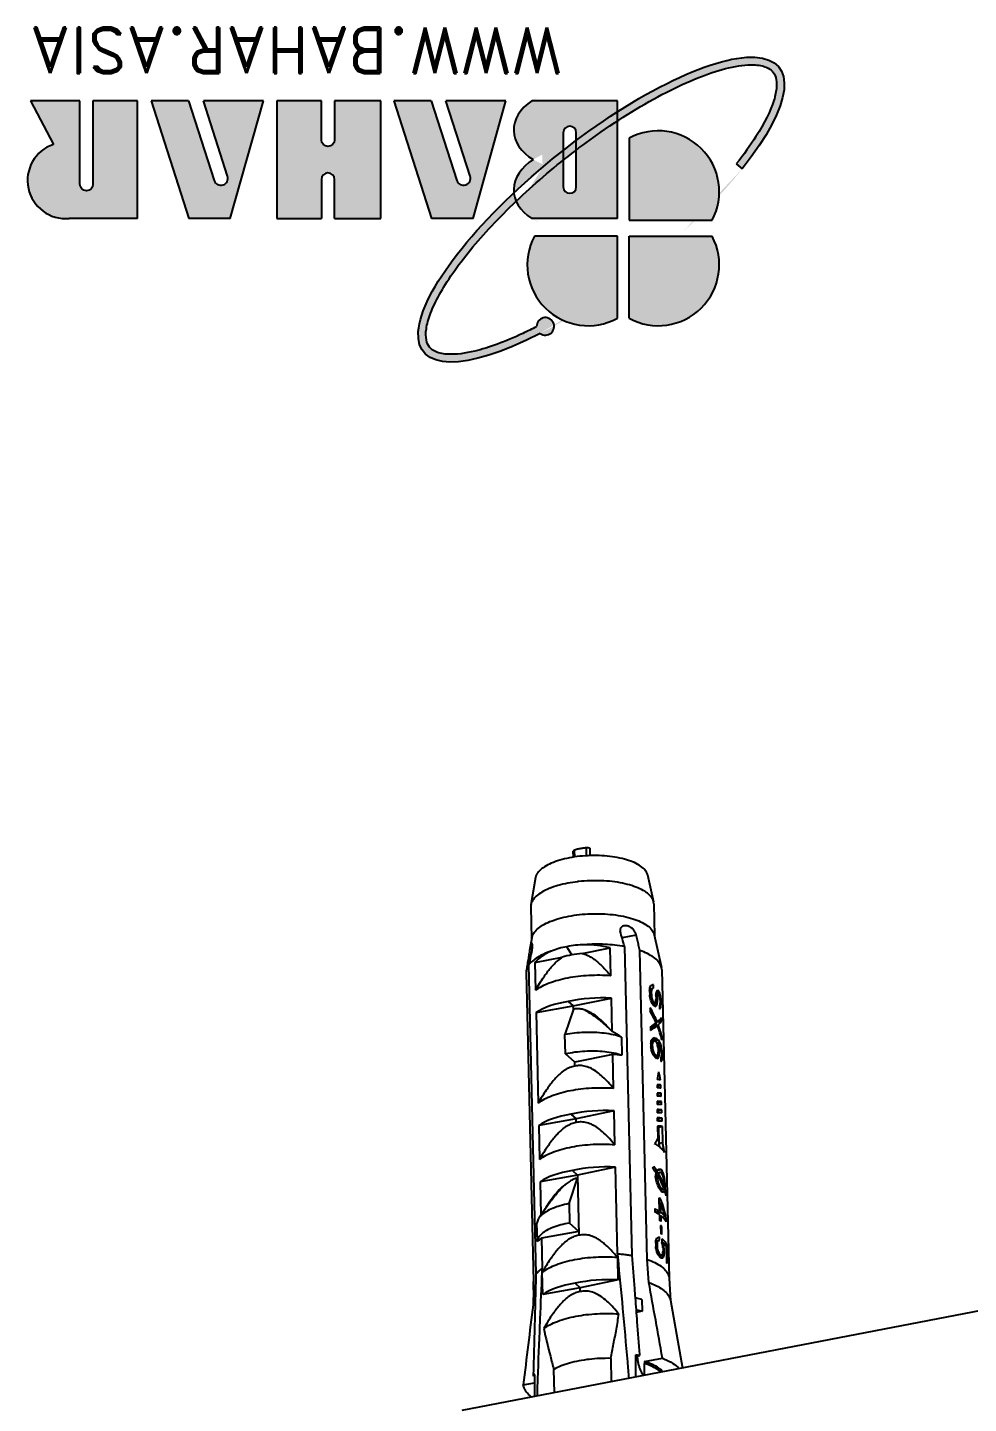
# Model space of a CAD drawing. Header units: millimetres. Extents: x 306 to 1885, y 393 to 1000.
# Drawn here: x 652.4 to 692.3, y 696.9 to 755.3 of the extents above; entities that cross this region are included whole.
import ezdxf
from ezdxf.enums import TextEntityAlignment as Align

# ---------------------------------------------------------------- set-up
doc = ezdxf.new("R2010")
doc.units = ezdxf.units.MM
doc.layers.add('from', color=7, linetype='Continuous')
doc.styles.add('BAHAR', font='romand.shx', dxfattribs={"width": 1.2, "bigfont": 'whgdtxt.shx'})

# ---------------------------------------------------------------- blocks, each defined once
blk = doc.blocks.new('*u3')
at = {"color": 7}
for p, q in [((4.729, -44.498), (54.282, -34.95)), ((50.84, -36.592), (50.842, -35.613)), ((47.25, -37.415), (47.224, -36.31)), ((49.909, -35.792), (49.935, -36.897)), ((51.376, -36.164), (50.84, -36.267)), ((44.428, -40.155), (43.862, -36.957)), ((45.649, -36.622), (45.662, -37.173)), ((45.729, -36.598), (45.73, -36.653)), ((46.07, -36.532), (46.068, -37.58)), ((50.892, -36.582), (50.839, -36.592)), ((50.839, -36.66), (50.84, -36.592)), ((50.89, -36.629), (50.889, -36.662)), ((45.653, -37.267), (44.813, -37.428)), ((45.653, -37.267), (45.662, -37.173)), ((46.005, -37.524), (45.89, -37.546)), ((46.005, -37.524), (46.068, -37.58)), ((50.098, -37.515), (50.1, -37.52)), ((45.773, -39.638), (46.047, -39.586)), ((44.496, -41.198), (44.423, -40.127)), ((45.786, -40.189), (45.773, -39.638)), ((50.9, -40.651), (50.914, -39.937)), ((46.9, -41.116), (48.694, -40.746)), ((48.69, -40.562), (48.694, -40.746)), ((48.694, -40.746), (50.45, -40.432)), ((48.932, -40.96), (48.694, -40.746)), ((50.45, -40.432), (50.483, -41.476)), ((50.9, -40.651), (50.893, -41.047)), ((50.893, -41.022), (50.9, -40.651)), ((44.846, -55.755), (44.495, -41.187)), ((45.451, -40.99), (45.526, -42.081)), ((46.9, -41.116), (46.918, -42.17)), ((50.489, -41.458), (50.48, -41.669)), ((50.762, -41.398), (51.114, -55.977)), ((50.893, -41.033), (50.893, -41.022)), ((50.893, -41.047), (50.893, -41.033)), ((51.244, -55.626), (50.893, -41.047)), ((44.582, -41.89), (44.604, -42.795)), ((44.634, -42.716), (44.615, -41.944)), ((44.893, -42.163), (44.762, -42.188)), ((45.526, -42.081), (45.878, -56.66)), ((46.93, -42.353), (46.912, -42.157)), ((50.514, -43.091), (50.48, -41.669)), ((44.683, -42.78), (44.604, -42.795)), ((44.785, -42.403), (44.727, -42.414)), ((44.727, -42.414), (44.731, -42.574)), ((44.782, -42.564), (44.731, -42.574)), ((44.918, -42.256), (44.734, -42.291)), ((44.791, -42.708), (44.744, -42.717)), ((44.784, -42.624), (44.78, -42.464)), ((44.974, -42.258), (44.844, -42.283)), ((44.981, -42.266), (44.882, -42.285)), ((44.992, -42.288), (44.908, -42.304)), ((45.025, -42.344), (44.95, -42.359)), ((45.064, -42.426), (44.995, -42.44)), ((45.095, -42.525), (45.027, -42.538)), ((45.117, -42.639), (45.045, -42.653)), ((45.045, -42.653), (45.049, -42.813)), ((45.128, -42.798), (45.049, -42.813)), ((45.129, -42.857), (45.125, -42.698)), ((46.604, -56.846), (46.252, -42.267)), ((46.93, -42.353), (47.029, -46.434)), ((44.833, -42.869), (44.779, -42.88)), ((44.832, -43.265), (44.841, -43.638)), ((44.839, -43.062), (44.835, -42.876)), ((44.903, -43.686), (44.894, -43.313)), ((45.119, -42.956), (44.951, -42.988)), ((44.951, -42.988), (44.955, -43.148)), ((45.12, -42.95), (45.008, -42.972)), ((45.124, -42.893), (45.036, -42.91)), ((48.823, -46.064), (48.754, -43.221)), ((48.758, -43.405), (50.514, -43.091)), ((48.758, -43.405), (49.195, -43.798)), ((50.709, -42.932), (50.729, -43.794)), ((44.629, -43.86), (44.633, -44.019)), ((44.734, -44), (44.633, -44.019)), ((44.814, -44.08), (44.69, -44.104)), ((44.901, -43.626), (44.841, -43.638)), ((44.87, -43.87), (44.877, -44.136)), ((44.952, -44.122), (44.877, -44.136)), ((44.954, -44.193), (44.947, -43.927)), ((49.217, -44.715), (49.195, -43.798)), ((50.342, -44.471), (50.64, -44.034)), ((45.059, -44.261), (44.881, -44.296)), ((44.881, -44.296), (44.892, -44.748)), ((44.967, -44.734), (44.892, -44.748)), ((45.142, -44.318), (44.957, -44.353)), ((44.973, -44.992), (44.957, -44.353)), ((45.066, -44.332), (45.065, -44.265)), ((45.168, -44.481), (45.164, -44.321)), ((49.217, -44.715), (48.819, -45.915)), ((50.578, -45.75), (50.541, -44.18)), ((44.657, -45.164), (44.627, -45.17)), ((44.767, -45.402), (44.687, -45.418)), ((44.865, -45.293), (44.702, -45.324)), ((44.913, -45.366), (44.772, -45.393)), ((44.929, -45.389), (44.847, -45.405)), ((44.971, -44.92), (44.896, -44.934)), ((44.722, -45.565), (44.675, -45.574)), ((44.743, -45.871), (44.705, -45.878)), ((44.776, -45.527), (44.724, -45.537)), ((45.006, -45.53), (44.938, -45.543)), ((45.078, -45.708), (45.009, -45.721)), ((45.129, -46.018), (45.031, -46.037)), ((45.121, -45.923), (45.049, -45.937)), ((47.029, -46.434), (48.823, -46.064)), ((48.823, -46.064), (50.578, -45.75)), ((49.061, -46.278), (48.823, -46.064)), ((44.829, -46.114), (44.764, -46.127)), ((45.03, -46.291), (44.869, -46.322)), ((45.104, -46.158), (44.954, -46.187)), ((45.11, -46.11), (44.997, -46.132)), ((45.157, -46.23), (45.067, -46.247)), ((50.643, -48.409), (50.604, -46.804)), ((44.981, -47.571), (44.797, -47.607)), ((44.797, -47.607), (44.815, -48.357)), ((45, -48.321), (44.981, -47.571)), ((45.048, -48.371), (45.035, -47.821)), ((47.054, -47.488), (47.093, -49.093)), ((45, -48.321), (44.815, -48.357)), ((44.821, -48.601), (44.825, -48.747)), ((45.009, -48.712), (45.007, -48.614)), ((45.058, -48.762), (45.054, -48.615)), ((48.882, -48.539), (48.887, -48.723)), ((48.887, -48.723), (50.643, -48.409)), ((45.009, -48.712), (44.825, -48.747)), ((44.837, -48.992), (44.84, -49.138)), ((45.024, -49.103), (44.84, -49.138)), ((45.024, -49.103), (45.022, -49.006)), ((45.058, -49.152), (45.054, -49.005)), ((47.093, -49.093), (48.887, -48.723)), ((49.125, -48.937), (48.887, -48.723)), ((44.852, -49.383), (44.856, -49.529)), ((45.04, -49.494), (44.856, -49.529)), ((44.868, -49.774), (44.871, -49.92)), ((45.056, -49.885), (44.871, -49.92)), ((45.04, -49.494), (45.038, -49.396)), ((45.058, -49.542), (45.054, -49.396)), ((45.058, -49.932), (45.055, -49.786)), ((50.771, -53.727), (50.668, -49.463)), ((44.884, -50.165), (44.887, -50.312)), ((45.057, -50.279), (44.887, -50.312)), ((45.058, -50.322), (45.055, -50.176)), ((47.118, -50.147), (47.157, -51.752)), ((48.946, -51.198), (48.951, -51.382)), ((44.854, -51.676), (44.818, -51.683)), ((44.818, -51.683), (44.821, -51.789)), ((44.891, -51.547), (44.821, -51.56)), ((44.853, -51.783), (44.821, -51.789)), ((44.858, -51.928), (44.83, -51.933)), ((44.891, -51.449), (44.838, -51.459)), ((44.855, -51.869), (44.851, -51.71)), ((44.894, -51.56), (44.891, -51.427)), ((45.011, -51.823), (44.955, -51.834)), ((44.955, -51.834), (44.958, -51.967)), ((45.145, -51.675), (44.961, -51.711)), ((45.121, -51.583), (44.99, -51.608)), ((45.011, -52.043), (45.006, -51.857)), ((45.194, -51.667), (45.059, -51.693)), ((45.2, -51.675), (45.096, -51.695)), ((45.22, -51.708), (45.135, -51.724)), ((45.253, -51.764), (45.177, -51.778)), ((45.291, -51.846), (45.222, -51.859)), ((46.747, -52.576), (46.726, -51.713)), ((47.157, -51.752), (48.951, -51.382)), ((48.951, -51.382), (49.387, -51.775)), ((49.387, -51.775), (49.409, -52.692)), ((44.836, -52.428), (44.84, -52.587)), ((44.874, -52.581), (44.84, -52.587)), ((44.888, -52.092), (44.854, -52.098)), ((44.937, -52.21), (44.886, -52.22)), ((45.017, -52.308), (44.929, -52.325)), ((45.009, -51.957), (44.958, -51.967)), ((45.018, -52.101), (44.971, -52.11)), ((45.152, -52.393), (44.999, -52.423)), ((45.073, -52.299), (45.017, -52.309)), ((45.262, -52.456), (45.078, -52.491)), ((45.25, -52.516), (45.168, -52.531)), ((45.344, -52.361), (45.192, -52.39)), ((45.346, -52.343), (45.234, -52.365)), ((45.323, -51.944), (45.254, -51.957)), ((45.351, -52.286), (45.262, -52.303)), ((45.341, -52.033), (45.271, -52.046)), ((45.271, -52.046), (45.276, -52.233)), ((45.355, -52.217), (45.276, -52.233)), ((45.356, -52.25), (45.353, -52.117)), ((45.19, -53.122), (45.006, -53.158)), ((45.231, -53.082), (45.048, -53.118)), ((45.375, -53.049), (45.371, -52.889)), ((47.183, -52.834), (47.221, -54.411)), ((49.011, -53.892), (49.409, -52.692)), ((45.029, -53.299), (44.858, -53.332)), ((44.858, -53.332), (44.862, -53.492)), ((45.117, -53.265), (45.052, -53.277)), ((45.397, -53.953), (45.393, -53.794)), ((50.771, -53.727), (49.015, -54.041)), ((44.922, -54.122), (44.877, -54.131)), ((44.877, -54.131), (44.881, -54.264)), ((44.952, -53.995), (44.88, -54.008)), ((44.92, -54.256), (44.881, -54.264)), ((44.926, -54.374), (44.889, -54.381)), ((44.951, -53.924), (44.898, -53.934)), ((44.945, -54.501), (44.905, -54.509)), ((44.921, -54.328), (44.918, -54.168)), ((44.954, -54.061), (44.95, -53.901)), ((45.115, -54.527), (45.04, -54.541)), ((45.119, -54.298), (45.044, -54.312)), ((45.044, -54.312), (45.048, -54.472)), ((45.114, -54.459), (45.048, -54.472)), ((45.236, -54.153), (45.052, -54.189)), ((45.233, -54.071), (45.071, -54.102)), ((45.116, -54.531), (45.112, -54.371)), ((45.166, -54.025), (45.116, -54.035)), ((45.294, -54.167), (45.182, -54.189)), ((45.311, -54.2), (45.222, -54.217)), ((45.349, -54.282), (45.267, -54.298)), ((45.38, -54.381), (45.298, -54.396)), ((45.402, -54.495), (45.316, -54.512)), ((45.316, -54.512), (45.321, -54.725)), ((49.015, -54.041), (47.221, -54.411)), ((49.011, -53.892), (49.015, -54.041)), ((49.253, -54.255), (49.015, -54.041)), ((45.106, -54.625), (44.937, -54.658)), ((45.089, -54.703), (44.97, -54.726)), ((45.06, -54.757), (45.006, -54.767)), ((45.111, -54.584), (45.021, -54.601)), ((45.225, -54.873), (45.229, -55.033)), ((45.358, -55.008), (45.229, -55.033)), ((45.41, -54.847), (45.266, -54.874)), ((45.414, -54.802), (45.308, -54.822)), ((45.415, -54.707), (45.321, -54.725)), ((45.417, -54.778), (45.412, -54.565)), ((50.828, -56.097), (50.796, -54.781)), ((44.846, -55.755), (44.858, -55.853)), ((47.247, -55.465), (47.278, -56.781)), ((45.195, -57.395), (44.858, -55.853)), ((49.087, -56.449), (49.314, -56.838)), ((50.828, -56.097), (49.535, -56.339)), ((51.024, -56.429), (51.116, -56.411)), ((48.6, -56.518), (47.278, -56.781)), ((50.976, -57.255), (51.076, -56.661)), ((45.222, -58.865), (45.185, -57.351)), ((46.043, -57.388), (46.715, -57.259)), ((51.02, -58.725), (50.983, -57.211)), ((45.222, -58.865), (45.232, -58.955)), ((45.512, -60.225), (45.232, -58.955)), ((50.795, -60.097), (51.013, -58.815)), ((51.013, -58.815), (51.02, -58.725)), ((48.213, -61.133), (48.22, -61.447)), ((48.387, -61.121), (48.396, -61.502)), ((48.947, -61.065), (48.955, -61.394)), ((49.008, -61.056), (49.015, -61.345))]:
    blk.add_line(p, q, dxfattribs=at)
for centre, radius, start, end in [((-1029.137, 94.015), 1088.326, 352.930036, 353.130174), ((18.602, -45.502), 32.493, 14.2299, 15.35585), ((50.085, -36.093), 0.943, 323.06978, 325.01818), ((50.151, -36.139), 0.864, 324.98826, 329.12212), ((53.301, -36.692), 2.411, 177.38062, 178.50089), ((935.371, 120.353), 904.428, 190.046915, 190.27614), ((45.292, -37.637), 0.606, 4.33997, 8.69947), ((47.117, -31.621), 6.05, 258.30692, 258.87138), ((47.163, -31.385), 6.291, 258.8748, 259.97473), ((0.937, -49.939), 50.707, 12.65911, 14.17651), ((45.226, -41.525), 0.741, 209.57868, 214.47048), ((45.837, -40.838), 1.626, 233.32315, 235.61706), ((45.309, -42.253), 0.818, 214.45892, 217.63699), ((45.356, -42.217), 0.878, 217.61985, 219.20762), ((45.424, -42.16), 0.966, 219.25443, 223.62276), ((45.534, -42.056), 1.117, 223.61726, 227.52331), ((45.832, -40.983), 1.612, 233.89025, 235.04726), ((45.757, -42.155), 1.445, 230.2264, 233.31941), ((45.546, -43.269), 1.095, 224.51994, 225.29035), ((45.593, -43.221), 1.161, 225.30647, 227.80053), ((45.657, -43.151), 1.256, 227.79238, 229.51558), ((45.752, -42.544), 1.423, 230.20308, 233.34269), ((45.723, -43.073), 1.359, 229.52022, 231.47196), ((45.833, -42.659), 1.547, 231.52404, 235.07352), ((45.61, -43.518), 0.919, 221.5437, 222.10315), ((45.64, -43.491), 0.96, 222.11408, 224.19508), ((46.058, -42.986), 1.616, 235.46719, 236.19826), ((46.252, -42.261), 2.329, 241.64223, 242.16499), ((46.077, -42.958), 1.651, 236.19649, 236.42014), ((42.051, -39.318), 9.764, 328.13417, 328.45042), ((45.842, -43.745), 1.52, 231.4922, 235.10529), ((46.053, -50.274), 1.607, 232.7377, 235.62524), ((46.045, -50.422), 1.588, 233.30326, 235.0561), ((47.544, -44.984), 6.779, 263.06998, 266.72998), ((45.821, -51.411), 1.205, 226.77867, 228.17476), ((46.07, -51.076), 1.603, 233.31096, 235.04841), ((45.961, -51.561), 1.136, 226.92502, 228.43585), ((46.038, -51.473), 1.252, 228.46547, 231.71542), ((49.61, -48.231), 5.203, 236.61124, 242.19775), ((55.464, -44.887), 11.477, 223.81997, 225.08555), ((46.162, -52.651), 1.694, 233.92932, 236.72201), ((46.155, -52.826), 1.674, 234.47625, 236.17131), ((45.708, -54.111), 0.96, 219.80599, 223.07445), ((45.71, -53.946), 0.969, 220.63033, 222.24977), ((-57.972, -34.488), 111.182, 348.44034, 348.85586), ((132.076, -34.133), 88.438, 194.8812, 195.366), ((48.601, -52.379), 4.492, 288.84717, 289.15789), ((48.006, -53.08), 6.872, 276.32321, 276.77009), ((48.068, -53.561), 6.386, 276.72666, 280.86124)]:
    blk.add_arc(centre, radius, start, end, dxfattribs=at)
for centre, major_axis, ratio, start_param, end_param in [((47.663, -39.815), (3.201, -0.006), 0.38893, -1.162162, -0.513136), ((47.663, -39.815), (3.197, 0.162), 0.407554, -1.832151, -1.183125), ((47.706, -41.598), (2.349, 3.812), 0.551564, -4.237795, -4.211859), ((47.706, -41.615), (3.167, 1.033), 0.246051, 2.640896, 2.675474), ((47.705, -41.585), (3.187, 0.556), 0.042755, -2.720906, -2.67763), ((47.7, -41.365), (3.14, -0.939), 0.71832, -2.406864, -2.363283), ((47.698, -41.271), (1.057, 14.257), 0.202214, -4.625782, -4.617132), ((47.732, -42.679), (-1.591, 16.545), 0.179147, 1.5472, 1.555849), ((47.724, -42.352), (-1.442, 6.265), 0.464905, 7.805353, 7.831289), ((47.714, -41.928), (1.198, 11.179), 0.255105, -4.645742, -4.637098), ((47.716, -42.022), (-1.516, 13.466), 0.220033, -4.69248, -4.683836), ((47.711, -41.841), (2.593, 3.203), 0.561879, -4.152469, -4.135178), ((47.718, -42.115), (-1.517, 5.214), 0.549082, 1.531072, 1.557012), ((47.71, -41.768), (3.176, 0.901), 0.181166, 2.641857, 2.667811), ((47.708, -41.712), (3.189, 0.48), 0.101259, -2.701289, -2.675298), ((47.704, -41.529), (3.178, -0.663), 0.674459, -2.488662, -2.46257), ((47.698, -41.271), (0.991, 13.366), 0.202214, -4.623653, -4.622654), ((47.706, -41.598), (2.202, 3.573), 0.551564, -4.22456, -4.20973), ((47.701, -41.402), (-2.505, 2.595), 0.77897, 1.225063, 1.25124), ((47.696, -41.204), (-2.235, 3.063), 0.757619, 1.378357, 1.413425), ((47.692, -41.018), (-1.47, 5.743), 0.5038, -4.59257, -4.575062), ((47.661, -39.734), (-1.516, 13.466), 0.220033, -4.527467, -4.518693), ((47.769, -44.216), (1.198, 11.179), 0.255105, 1.472301, 1.481074), ((47.684, -40.684), (-1.442, 6.265), 0.464905, -4.543865, -4.517414), ((47.632, -38.528), (-1.591, 16.545), 0.179147, -4.483732, -4.474883), ((47.727, -42.471), (3.185, 0.676), 0.043463, 2.584807, 2.61969), ((47.731, -42.631), (3.185, 0.676), 0.043463, 2.584807, 2.61969), ((47.738, -42.932), (2.593, 3.203), 0.561879, -4.291547, -4.274039), ((47.733, -42.746), (3.167, 1.033), 0.246051, 2.484257, 2.519325), ((47.746, -43.266), (2.349, 3.812), 0.551564, -4.455463, -4.429012), ((47.798, -45.422), (1.057, 14.257), 0.202214, 1.40495, 1.413799), ((47.768, -44.191), (-1.908, 3.684), 0.706196, 1.176305, 1.410815), ((47.764, -44.004), (-1.897, 3.707), 0.703886, 1.250456, 1.414979), ((47.754, -43.605), (2.281, 3.985), 0.545413, -4.048997, -4.02558), ((47.795, -45.304), (2.939, -1.682), 0.775373, -2.552895, -2.465509), ((47.791, -45.146), (2.939, -1.682), 0.775373, -2.529477, -2.443036), ((47.755, -43.632), (1.463, 7.66), 0.359874, -4.409085, -4.388043), ((47.776, -44.517), (3.123, 1.434), 0.387487, 2.668754, 2.716285), ((47.78, -44.694), (3.189, 0.462), 0.11506, -2.847848, -2.756937), ((47.781, -44.711), (3.123, 1.434), 0.387487, 2.643354, 2.673373), ((47.784, -44.839), (3.189, 0.462), 0.11506, -2.822448, -2.756937), ((47.78, -44.694), (3.183, -0.608), 0.663239, -2.600714, -2.509803), ((47.784, -44.839), (3.183, -0.608), 0.663239, -2.600714, -2.535202), ((47.832, -46.818), (-1.441, 9.954), 0.297032, 1.402673, 1.433361), ((47.81, -45.934), (-1.805, 3.93), 0.680837, 1.254267, 1.314626), ((47.765, -44.067), (1.463, 7.66), 0.359874, -4.451189, -4.438073), ((47.821, -46.383), (-1.441, 9.954), 0.297032, 1.452704, 1.474686), ((47.795, -45.304), (2.939, -1.682), 0.775373, -2.423405, -2.209064), ((47.806, -45.739), (-1.805, 3.93), 0.680837, 1.295592, 1.340026), ((47.791, -45.146), (2.939, -1.682), 0.775373, -2.400124, -2.185783), ((47.802, -45.611), (3.183, -0.608), 0.663239, -2.666225, -2.600714), ((47.781, -44.711), (-1.805, 3.93), 0.680837, 1.471048, 1.515482), ((47.776, -44.517), (-1.805, 3.93), 0.680837, 1.496448, 1.556807), ((47.765, -44.067), (-1.441, 9.954), 0.297032, -4.58861, -4.566627), ((47.821, -46.383), (1.463, 7.66), 0.359874, -4.701927, -4.688811), ((47.755, -43.632), (-1.441, 9.954), 0.297032, -4.547285, -4.516597), ((47.832, -46.818), (1.463, 7.66), 0.359874, 7.814413, 7.835455), ((47.791, -45.133), (3.201, -0.006), 0.38893, -1.162162, -0.513136), ((47.806, -45.756), (3.183, -0.608), 0.663239, -2.691624, -2.600714), ((47.802, -45.611), (3.189, 0.462), 0.11506, -2.756937, -2.691426), ((47.806, -45.756), (3.189, 0.462), 0.11506, -2.756937, -2.666026), ((47.806, -45.739), (3.123, 1.434), 0.387487, 2.482313, 2.512332), ((47.81, -45.934), (3.123, 1.434), 0.387487, 2.439401, 2.486932), ((47.806, -45.756), (2.935, -0.561), 0.663239, -2.655168, -2.6193), ((47.795, -45.304), (2.939, -1.682), 0.775373, -2.166151, -2.07971), ((47.791, -45.146), (2.939, -1.682), 0.775373, -2.143678, -2.056293), ((47.832, -46.845), (2.281, 3.985), 0.545413, -4.522181, -4.498764), ((47.791, -45.133), (3.197, 0.162), 0.407554, -1.832151, -1.183125), ((47.855, -47.801), (3.189, 0.495), 0.089293, -2.848651, -2.660875), ((47.861, -48.045), (3.189, 0.495), 0.089293, -2.848651, -2.660875), ((47.855, -47.801), (2.989, 0.464), 0.089293, -2.85493, -2.806176), ((47.855, -47.792), (3.201, -0.006), 0.38893, -1.162162, -0.513136), ((47.865, -48.191), (3.189, 0.495), 0.089293, -2.848651, -2.660875), ((47.871, -48.435), (3.189, 0.495), 0.089293, -2.842375, -2.667151), ((47.874, -48.581), (3.189, 0.495), 0.089293, -2.842375, -2.667151), ((47.865, -48.191), (2.989, 0.464), 0.089293, -2.85493, -2.806176), ((47.874, -48.581), (2.989, 0.464), 0.089293, -2.848232, -2.815678), ((47.855, -47.792), (3.197, 0.162), 0.407554, -1.832151, -1.183125), ((47.88, -48.825), (3.189, 0.495), 0.089293, -2.836103, -2.673423), ((47.884, -48.972), (3.189, 0.495), 0.089293, -2.836103, -2.673423), ((47.889, -49.216), (3.189, 0.495), 0.089293, -2.829833, -2.679692), ((47.893, -49.362), (3.189, 0.495), 0.089293, -2.829833, -2.679692), ((47.884, -48.972), (2.989, 0.464), 0.089293, -2.841538, -2.824782), ((47.899, -49.606), (3.189, 0.495), 0.089293, -2.823567, -2.685959), ((47.902, -49.752), (3.189, 0.495), 0.089293, -2.823567, -2.685959), ((47.908, -49.996), (3.189, 0.495), 0.089293, -2.813899, -2.702767), ((47.917, -50.36), (-1.444, 6.216), 0.468354, 1.493872, 1.553008), ((47.917, -50.36), (1.556, 6.913), 0.392424, -4.594682, -4.542686), ((47.871, -48.455), (1.057, 14.257), 0.202215, 1.805308, 1.8141), ((47.915, -50.291), (2.349, 3.812), 0.551563, -4.090258, -4.063962), ((48.013, -54.334), (-1.591, 16.544), 0.179148, 7.682338, 7.691131), ((47.969, -52.499), (-1.442, 6.265), 0.464903, 7.65745, 7.683746), ((47.926, -50.722), (3.167, 1.033), 0.246051, 2.788119, 2.823018), ((47.908, -49.982), (1.418, 8.096), 0.342931, -4.446512, -4.437783), ((47.976, -52.807), (-1.449, 10.388), 0.284781, 1.440754, 1.449484), ((47.923, -50.609), (2.593, 3.203), 0.561879, -4.005245, -3.987817), ((47.929, -50.874), (3.189, 0.48), 0.101256, -2.874466, -2.848389), ((47.93, -50.912), (3.176, 0.901), 0.181163, 2.788959, 2.815036), ((47.925, -50.691), (1.057, 14.257), 0.202215, -4.625782, -4.617132), ((47.933, -51.018), (2.349, 3.812), 0.551564, -4.2378, -4.211864), ((47.933, -51.03), (3.105, 1.547), 0.415702, 2.530793, 2.556726), ((47.94, -51.313), (1.418, 8.096), 0.342931, -4.593874, -4.58523), ((47.939, -51.261), (2.593, 3.203), 0.561879, -4.152469, -4.135178), ((47.932, -50.994), (3.187, 0.556), 0.042756, -2.729552, -2.686293), ((47.938, -51.217), (3.105, 1.547), 0.415704, 2.504847, 2.522146), ((47.935, -51.122), (3.189, 0.48), 0.101256, -2.709943, -2.683967), ((47.931, -50.949), (3.178, -0.663), 0.674461, -2.488658, -2.462566), ((47.933, -51.018), (2.202, 3.573), 0.551564, -4.224565, -4.209735), ((47.927, -50.785), (3.14, -0.939), 0.718319, -2.406866, -2.363286), ((47.928, -50.822), (-2.506, 2.595), 0.77897, 1.225056, 1.251233), ((47.923, -50.624), (-2.235, 3.063), 0.757619, 1.378357, 1.413425), ((47.919, -50.438), (-1.47, 5.743), 0.5038, -4.59257, -4.575062), ((47.911, -50.104), (-1.442, 6.265), 0.464904, -4.543864, -4.517413), ((47.969, -52.513), (-2.267, 3.007), 0.761035, 1.025117, 1.225037), ((47.958, -52.067), (-2.235, 3.063), 0.757619, 7.357849, 7.392748), ((47.961, -52.181), (-1.47, 5.743), 0.5038, 1.404393, 1.421821), ((47.954, -51.877), (-2.506, 2.595), 0.77897, 0.98244, 1.008516), ((47.955, -51.94), (3.14, -0.939), 0.718318, 3.651103, 3.694529), ((47.951, -51.782), (3.178, -0.663), 0.674461, 3.604079, 3.630093), ((47.954, -51.88), (3.202, -0.158), 0.523122, -2.77985, -2.719274), ((47.951, -51.748), (3.202, -0.206), 0.543298, 3.521589, 3.573499), ((47.958, -52.072), (-1.591, 16.544), 0.179148, 1.5472, 1.555849), ((47.95, -51.728), (-1.47, 5.743), 0.5038, 7.791715, 7.826295), ((47.943, -51.45), (-1.449, 10.388), 0.284781, -4.694984, -4.68634), ((47.945, -51.502), (-1.47, 5.743), 0.5038, 1.551754, 1.569045), ((47.946, -51.546), (-1.745, 4.101), 0.66258, 1.457791, 1.47509), ((47.948, -51.64), (3.178, -0.663), 0.674461, -2.54066, -2.514684), ((47.954, -51.894), (3.194, 0.261), 0.270941, -2.712809, -2.652118), ((47.952, -51.814), (3.189, 0.48), 0.101256, -2.657942, -2.63185), ((47.956, -51.978), (3.187, 0.556), 0.042757, -2.642916, -2.599336), ((47.955, -51.941), (3.176, 0.901), 0.181163, 2.546242, 2.572419), ((47.964, -52.325), (2.593, 3.203), 0.561879, -4.291547, -4.274039), ((47.96, -52.139), (3.167, 1.033), 0.246051, 2.484257, 2.519325), ((47.9, -49.667), (-1.449, 10.388), 0.284781, -4.529971, -4.521198), ((47.983, -53.096), (1.418, 8.096), 0.342931, 1.524169, 1.532942), ((47.954, -51.894), (2.995, 0.245), 0.270941, -2.709747, -2.681559), ((47.973, -52.659), (2.349, 3.812), 0.551563, -4.45547, -4.429019), ((47.859, -47.948), (-1.591, 16.544), 0.179148, -4.483732, -4.474883), ((48.025, -54.815), (1.057, 14.257), 0.202215, 1.40495, 1.4138), ((47.973, -52.672), (-2.274, 2.995), 0.761734, 1.021992, 1.187335), ((47.97, -52.566), (3.169, 1.011), 0.236022, 2.697388, 2.862731), ((47.97, -52.564), (3.172, 0.965), 0.214004, 2.46311, 2.67234), ((47.97, -52.566), (2.971, 0.948), 0.236022, 2.69894, 2.853758), ((47.975, -52.742), (3.169, 1.011), 0.236022, 8.736767, 8.902751), ((47.973, -52.672), (-2.132, 2.808), 0.761734, 1.176425, 1.185783), ((47.97, -52.564), (2.974, 0.905), 0.214004, 2.565211, 2.671586), ((47.974, -52.724), (3.169, 1.015), 0.237772, 8.945203, 9.145122), ((47.973, -52.674), (-2.365, 2.84), 0.769812, 1.180605, 1.389834), ((47.969, -52.495), (-2.274, 2.995), 0.761734, 1.265157, 1.431142), ((47.983, -53.111), (3.201, -0.006), 0.38893, -1.162162, -0.513136), ((47.93, -50.903), (1.057, 14.257), 0.202215, -4.477878, -4.469085), ((47.979, -52.922), (2.827, 2.587), 0.546807, -3.831265, -3.804969), ((48.059, -56.231), (-1.516, 13.467), 0.220032, 7.682615, 7.691407), ((48.032, -55.13), (-1.42, 7.301), 0.402038, 1.390253, 1.407796), ((47.986, -53.197), (3.167, 1.033), 0.246051, 2.788119, 2.823018), ((48.02, -54.633), (-1.745, 4.101), 0.662581, 1.266915, 1.301857), ((47.969, -52.51), (1.418, 8.096), 0.342931, -4.455231, -4.446512), ((48.033, -55.175), (-1.449, 10.388), 0.284781, 1.449484, 1.458203), ((47.988, -53.292), (3.105, 1.547), 0.415703, 8.943855, 8.961265), ((47.989, -53.349), (3.189, 0.48), 0.101255, -2.874466, -2.848389), ((48.019, -54.589), (-1.47, 5.743), 0.5038, 1.413112, 1.430522), ((47.992, -53.461), (3.185, 0.676), 0.043459, 2.827525, 2.844902), ((48.01, -54.195), (3.178, -0.663), 0.674462, -2.696482, -2.670428), ((48, -53.787), (1.418, 8.096), 0.342931, -4.567942, -4.559297), ((47.994, -53.538), (1.057, 14.257), 0.202215, -4.651718, -4.643074), ((47.995, -53.593), (1.954, 4.949), 0.497373, -4.417336, -4.400048), ((47.994, -53.558), (3.105, 1.547), 0.415703, 2.504847, 2.539438), ((48.01, -54.221), (1.198, 11.179), 0.255104, -4.680332, -4.671681), ((47.993, -53.488), (3.185, 0.676), 0.043459, 2.654434, 2.689079), ((48.002, -53.868), (2.593, 3.203), 0.561879, -4.187081, -4.169768), ((47.998, -53.706), (3.176, 0.901), 0.181161, 2.607193, 2.6332), ((47.988, -53.287), (-2.506, 2.595), 0.778971, 1.216347, 1.242494), ((47.985, -53.173), (3.004, -1.49), 0.766573, -2.235507, -2.200582), ((47.994, -53.538), (0.991, 13.366), 0.202215, -4.651319, -4.64941), ((47.995, -53.593), (1.832, 4.64), 0.497373, -4.412659, -4.39965), ((47.979, -52.926), (-1.47, 5.743), 0.503801, -4.601306, -4.583822), ((47.979, -52.93), (-1.745, 4.101), 0.662581, -4.695077, -4.659955), ((47.95, -51.708), (-1.516, 13.467), 0.220032, -4.536227, -4.527467), ((47.965, -52.336), (-1.42, 7.301), 0.402038, -4.519074, -4.501425), ((47.918, -50.396), (-1.591, 16.544), 0.179148, -4.483732, -4.474883), ((47.983, -53.111), (3.197, 0.162), 0.407554, -1.832151, -1.183125), ((48.013, -54.34), (3.197, -0.402), 0.611613, -2.778713, -2.743926), ((48.006, -54.041), (3.189, 0.48), 0.101255, -2.822376, -2.796407), ((48.01, -54.224), (3.191, 0.385), 0.175173, -2.817854, -2.783249), ((48.002, -53.895), (2.593, 3.203), 0.561879, -4.100601, -4.083305), ((48.009, -54.17), (3.105, 1.547), 0.415702, 2.539438, 2.574015), ((48.01, -54.205), (1.954, 4.949), 0.497373, -4.434627, -4.417336), ((48.014, -54.381), (1.198, 11.179), 0.255104, -4.671681, -4.663033), ((48.012, -54.298), (3.189, 0.48), 0.101255, -2.649252, -2.623134), ((48.015, -54.43), (3.191, 0.385), 0.175173, -2.653391, -2.618547), ((48.019, -54.569), (3.105, 1.547), 0.415702, 2.391829, 2.418039), ((48.019, -54.582), (3.18, 0.806), 0.127174, 2.528893, 2.572697), ((48.054, -56.031), (1.198, 11.179), 0.255104, 1.481074, 1.489834), ((48.034, -55.187), (2.349, 3.812), 0.551563, -4.455469, -4.429018), ((48.086, -57.343), (1.057, 14.257), 0.202215, 1.40495, 1.4138), ((47.87, -54.309), (3.032, -0.607), 0.704673, -1.189772, -1.022027), ((47.807, -54.321), (3.019, -0.826), 0.668682, -0.959771, -0.792026), ((48.02, -54.627), (3.164, -0.822), 0.667038, -0.714034, -0.334879), ((48.02, -54.627), (3.18, -0.596), 0.700286, -1.673557, -1.294402), ((47.947, -54.472), (3.388, -0.643), 0.701142, -1.279922, -1.026837), ((47.916, -54.478), (3.372, -0.885), 0.66737, -0.976507, -0.723422)]:
    blk.add_ellipse(centre, major_axis=major_axis, ratio=ratio, start_param=start_param, end_param=end_param, dxfattribs=at)
for points, start_tangent, end_tangent in [([(50.716, -35.637), (50.687, -36.442), (50.59, -39.007), (50.579, -39.273)], (-0.035652, -0.999364), (-0.041939, -0.99912)), ([(50.977, -35.581), (51.07, -35.658), (51.279, -35.905), (51.376, -36.164)], (0.791068, -0.611728), (0.148039, -0.988982)), ([(44.813, -37.428), (44.402, -37.23), (44.087, -37.004), (44.014, -36.934)], (-0.927881, 0.372877), (-0.691465, 0.72241)), ([(44.787, -36.781), (44.979, -36.949), (45.278, -37.121), (45.653, -37.267)], (0.669602, -0.74272), (0.95211, -0.305755)), ([(44.877, -36.768), (44.987, -36.855), (45.287, -37.027), (45.662, -37.173)], (0.748605, -0.663016), (0.95247, -0.304633)), ([(45.73, -36.653), (45.703, -36.642), (45.676, -36.632), (45.649, -36.622)], (-0.920468, 0.390818), (-0.95247, 0.304633)), ([(46.005, -37.524), (45.989, -37.357), (45.958, -37.188), (45.915, -37.025), (45.86, -36.877), (45.798, -36.75), (45.73, -36.653)], (-0.051631, 0.998666), (-0.645086, 0.76411)), ([(46.918, -42.17), (46.69, -39.763), (46.466, -37.257), (46.398, -36.469)], (-0.09434, 0.99554), (-0.086408, 0.99626)), ([(48.747, -37.295), (49.195, -37.189), (49.595, -37.055), (49.935, -36.897)], (0.981939, 0.189198), (0.87565, 0.482947)), ([(50.889, -36.662), (50.848, -38.215), (50.805, -39.805), (50.762, -41.398)], (-0.026042, -0.999661), (-0.028006, -0.999608)), ([(46.099, -40.272), (46.014, -39.147), (45.896, -37.591)], (-0.07607, 0.997103), (-0.07506, 0.997179)), ([(47.25, -37.415), (47.114, -38.095), (46.985, -38.793), (46.862, -39.511)], (-0.205271, -0.978705), (-0.16474, -0.986337)), ([(47.25, -37.415), (47.76, -37.409), (48.263, -37.369), (48.747, -37.295)], (0.999711, -0.02404), (0.981939, 0.189198)), ([(48.69, -40.562), (48.806, -40.539), (48.921, -40.501), (49.038, -40.448), (49.16, -40.378), (49.286, -40.288), (49.419, -40.175), (49.561, -40.035), (49.711, -39.866), (49.871, -39.664), (50.04, -39.425), (50.22, -39.147), (50.411, -38.827)], (0.9905, 0.137509), (0.497944, 0.867209)), ([(50.411, -38.827), (50.121, -39.004), (49.765, -39.161), (49.352, -39.295), (48.895, -39.401)], (-0.808865, -0.587994), (-0.981939, -0.189198)), ([(48.895, -39.401), (48.404, -39.478), (47.892, -39.522), (47.374, -39.533), (46.862, -39.511)], (-0.981939, -0.189198), (-0.996999, 0.077416)), ([(46.862, -39.511), (47.119, -39.807), (47.376, -40.064), (47.638, -40.281), (47.905, -40.448), (48.176, -40.554), (48.446, -40.591), (48.69, -40.562)], (0.634374, -0.773026), (0.971165, 0.23841)), ([(50.579, -39.273), (50.483, -41.476)], (-0.041939, -0.99912), (-0.043098, -0.999071)), ([(45.451, -40.99), (45.092, -40.84), (44.802, -40.667), (44.59, -40.475), (44.462, -40.271), (44.428, -40.155)], (-0.943333, 0.331849), (-0.175596, 0.984462)), ([(46.057, -39.716), (46.02, -39.708), (45.773, -39.638)], (-0.972679, 0.232156), (-0.954062, 0.299608)), ([(45.786, -40.189), (46.034, -40.258), (46.099, -40.273)], (0.954062, -0.299608), (0.974131, -0.225986)), ([(46.252, -42.267), (46.132, -40.705), (46.099, -40.272)], (-0.07712, 0.997022), (-0.07607, 0.997103)), ([(45.526, -42.081), (45.164, -41.931), (44.873, -41.758), (44.661, -41.567), (44.534, -41.363), (44.496, -41.198)], (-0.944766, 0.327747), (-0.071182, 0.997463)), ([(48.959, -42.06), (49.417, -41.954), (49.83, -41.82), (50.186, -41.662), (50.477, -41.485)], (0.981939, 0.189198), (0.811299, 0.584631)), ([(49.252, -43.018), (49.351, -42.946), (49.485, -42.832), (49.627, -42.692), (49.778, -42.522), (49.938, -42.319), (50.108, -42.079), (50.288, -41.8), (50.489, -41.458)], (0.828708, 0.559681), (0.498313, 0.866997)), ([(50.762, -41.398), (50.685, -41.491), (50.591, -41.581), (50.48, -41.669)], (-0.589567, -0.80772), (-0.808865, -0.587995)), ([(46.912, -42.157), (47.133, -42.411), (47.329, -42.618), (47.514, -42.789), (47.686, -42.929), (47.848, -43.039), (47.999, -43.122), (48.14, -43.182), (48.272, -43.221), (48.398, -43.244), (48.519, -43.251), (48.636, -43.243), (48.754, -43.221)], (0.634142, -0.773216), (0.971165, 0.23841)), ([(46.923, -42.169), (47.436, -42.192), (47.955, -42.181), (48.467, -42.137), (48.959, -42.06)], (0.997056, -0.076676), (0.981939, 0.189198)), ([(44.71, -42.941), (44.665, -42.887), (44.604, -42.795)], (-0.670484, 0.741924), (-0.492575, 0.87027)), ([(46.93, -42.353), (46.698, -42.331), (46.472, -42.302), (46.252, -42.267)], (-0.996999, 0.077416), (-0.984029, 0.178007)), ([(44.839, -43.062), (44.744, -42.976), (44.71, -42.941)], (-0.775202, 0.631714), (-0.670484, 0.741924)), ([(48.754, -43.221), (48.87, -43.198), (48.986, -43.16), (49.103, -43.107), (49.225, -43.036), (49.252, -43.018)], (0.9905, 0.137509), (0.828708, 0.559681)), ([(49.195, -43.798), (49.61, -43.71), (49.976, -43.593), (50.277, -43.451), (50.505, -43.29), (50.651, -43.115), (50.709, -42.932)], (0.986435, 0.164151), (0.072601, 0.997361)), ([(50.709, -42.932), (50.65, -42.986), (50.585, -43.039), (50.514, -43.091)], (-0.708906, -0.705303), (-0.824098, -0.566447)), ([(44.629, -43.86), (44.693, -43.955), (44.698, -43.961)], (0.492575, -0.87027), (0.623052, -0.782181)), ([(44.881, -44.296), (44.808, -44.234), (44.744, -44.17), (44.69, -44.104)], (-0.782147, 0.623094), (-0.604377, 0.796699)), ([(44.698, -43.961), (44.766, -44.037)], (0.623052, -0.782181), (0.701132, -0.713032)), ([(49.217, -44.715), (49.632, -44.616), (49.997, -44.488), (50.299, -44.336), (50.526, -44.166), (50.64, -44.034)], (0.981939, 0.189198), (0.561786, 0.827283)), ([(50.64, -44.034), (50.671, -43.983), (50.729, -43.794)], (0.561786, 0.827283), (0.070156, 0.997536)), ([(44.954, -44.193), (45.019, -44.237), (45.09, -44.28), (45.146, -44.311)], (0.819555, -0.573), (0.879988, -0.474995)), ([(45.168, -44.481), (45.093, -44.439), (45.023, -44.397), (44.957, -44.353)], (-0.884286, 0.466947), (-0.819555, 0.573)), ([(50.341, -44.473), (50.201, -44.673), (50.035, -44.897), (49.88, -45.094), (49.734, -45.265), (49.599, -45.414), (49.473, -45.542), (49.354, -45.651)], (-0.56346, -0.826143), (-0.755397, -0.655268)), ([(49.354, -45.651), (49.616, -45.428), (49.873, -45.143), (50.124, -44.809), (50.344, -44.473)], (0.813205, 0.581978), (0.527953, 0.849274)), ([(48.819, -45.915), (48.989, -45.868), (49.17, -45.78), (49.354, -45.651)], (0.986936, 0.161115), (0.779332, 0.626612)), ([(44.708, -47.125), (44.82, -47.277), (44.98, -47.42), (45.184, -47.554)], (0.492575, -0.87027), (0.870066, -0.492935)), ([(44.708, -47.125), (44.74, -47.277), (44.77, -47.439), (44.797, -47.607)], (0.208085, -0.978111), (0.138683, -0.990337)), ([(47.054, -47.488), (47.566, -47.51), (48.085, -47.499), (48.596, -47.455), (49.087, -47.379)], (0.996999, -0.077416), (0.981939, 0.189198)), ([(48.882, -48.539), (48.998, -48.516), (49.113, -48.478), (49.231, -48.425), (49.352, -48.355), (49.479, -48.265), (49.612, -48.152), (49.753, -48.013), (49.904, -47.843), (50.064, -47.641), (50.233, -47.402), (50.413, -47.125), (50.604, -46.804)], (0.9905, 0.137509), (0.497944, 0.867209)), ([(49.087, -47.379), (49.545, -47.272), (49.957, -47.138), (50.313, -46.981), (50.604, -46.804)], (0.981939, 0.189198), (0.808865, 0.587994)), ([(44.981, -47.571), (44.955, -47.403), (44.954, -47.397)], (-0.136451, 0.990647), (-0.16997, 0.985449)), ([(45.035, -47.821), (45.07, -47.709), (45.12, -47.62), (45.184, -47.554)], (0.222224, 0.974996), (0.804419, 0.594063)), ([(47.054, -47.488), (47.312, -47.784), (47.569, -48.042), (47.83, -48.258), (48.098, -48.425), (48.369, -48.532), (48.638, -48.569), (48.882, -48.539)], (0.634374, -0.773026), (0.971165, 0.23841)), ([(48.946, -51.198), (49.062, -51.175), (49.178, -51.137), (49.295, -51.084), (49.417, -51.014), (49.543, -50.924), (49.676, -50.811), (49.818, -50.672), (49.968, -50.502), (50.128, -50.3), (50.297, -50.061), (50.477, -49.784), (50.668, -49.463)], (0.9905, 0.137509), (0.497944, 0.867209)), ([(49.151, -50.038), (49.609, -49.931), (50.021, -49.797), (50.377, -49.64), (50.668, -49.463)], (0.981939, 0.189198), (0.808865, 0.587994)), ([(47.118, -50.147), (47.63, -50.169), (48.149, -50.158), (48.66, -50.114), (49.151, -50.038)], (0.996999, -0.077416), (0.981939, 0.189198)), ([(47.118, -50.147), (47.376, -50.443), (47.633, -50.701), (47.894, -50.917), (48.162, -51.084), (48.433, -51.191), (48.702, -51.228), (48.946, -51.198)], (0.634374, -0.773026), (0.971165, 0.23841)), ([(46.726, -51.713), (47.108, -51.812), (47.536, -51.876), (47.994, -51.905), (48.467, -51.898), (48.937, -51.854), (49.387, -51.775)], (0.952283, -0.305216), (0.976853, 0.213912)), ([(45.078, -52.491), (45.051, -52.469), (45.024, -52.446), (44.999, -52.423)], (-0.782147, 0.623094), (-0.728608, 0.684931)), ([(46.747, -52.576), (47.129, -52.68), (47.557, -52.752), (48.016, -52.79), (48.489, -52.793), (48.959, -52.76), (49.409, -52.692)], (0.948496, -0.31679), (0.981939, 0.189198)), ([(48.456, -53.838), (48.34, -53.775), (48.213, -53.696), (48.075, -53.599), (47.922, -53.485), (47.754, -53.35), (47.568, -53.194), (47.361, -53.015)], (-0.896497, 0.44305), (-0.750285, 0.661115)), ([(47.361, -53.015), (47.636, -53.302), (47.906, -53.537), (48.181, -53.719), (48.456, -53.838)], (0.664385, -0.74739), (0.956104, -0.293029)), ([(48.456, -53.838), (48.654, -53.896), (48.842, -53.912), (49.011, -53.892)], (0.932142, -0.362094), (0.976335, 0.216265)), ([(49.28, -55.356), (49.737, -55.249), (50.15, -55.116), (50.506, -54.958), (50.796, -54.781)], (0.981939, 0.189198), (0.808865, 0.587994)), ([(50.796, -54.781), (50.604, -55.104), (50.422, -55.384), (50.251, -55.624), (50.09, -55.828), (49.939, -55.997), (49.796, -56.137), (49.662, -56.249), (49.535, -56.339)], (-0.497944, -0.867209), (-0.844355, -0.535784)), ([(47.247, -55.465), (47.759, -55.487), (48.277, -55.476), (48.789, -55.432), (49.28, -55.356)], (0.996999, -0.077416), (0.981939, 0.189198)), ([(48.6, -56.518), (48.467, -56.479), (48.325, -56.42), (48.174, -56.337), (48.012, -56.228), (47.84, -56.089), (47.655, -55.917), (47.458, -55.71), (47.247, -55.465)], (-0.974413, 0.224764), (-0.634374, 0.773026)), ([(51.116, -56.411), (51.159, -56.149), (51.202, -55.887), (51.244, -55.626)], (0.162644, 0.986685), (0.160947, 0.986963)), ([(44.858, -55.853), (44.886, -55.942), (45.013, -56.146), (45.225, -56.337), (45.516, -56.51), (45.878, -56.66)], (0.212771, -0.977102), (0.944766, -0.327747)), ([(50.075, -56.623), (50.405, -56.491), (50.704, -56.334), (50.942, -56.161), (51.114, -55.977)], (0.944614, 0.328182), (0.589565, 0.807721)), ([(51.076, -56.661), (51.079, -56.639), (51.098, -56.519), (51.116, -56.411)], (0.166758, 0.985998), (0.162644, 0.986685)), ([(45.878, -56.66), (45.933, -56.903), (45.988, -57.145), (46.043, -57.388)], (0.220278, -0.975437), (0.22218, -0.975006)), ([(46.604, -56.846), (47.051, -56.91), (47.521, -56.947), (48.003, -56.954), (48.486, -56.932)], (0.984031, -0.177999), (0.997142, 0.075548)), ([(50.955, -56.767), (50.942, -56.848), (50.939, -56.912), (50.946, -56.959), (50.961, -56.982), (50.97, -56.982)], (-0.200552, -0.979683), (0.974875, 0.222751)), ([(50.97, -56.982), (50.984, -56.976), (51.009, -56.936), (51.035, -56.861), (51.058, -56.758), (51.076, -56.661)], (0.974875, 0.222751), (0.166758, 0.985998)), ([(49.234, -58.274), (48.725, -58.351), (48.195, -58.389), (47.66, -58.389), (47.141, -58.349), (46.653, -58.271), (46.214, -58.158), (45.838, -58.014), (45.539, -57.843), (45.327, -57.651), (45.209, -57.446), (45.195, -57.395)], (-0.981939, -0.189198), (-0.208268, 0.978072)), ([(46.043, -57.388), (46.058, -57.438), (46.079, -57.489), (46.107, -57.542), (46.142, -57.593), (46.183, -57.643), (46.23, -57.689), (46.283, -57.731), (46.341, -57.767), (46.403, -57.796), (46.467, -57.815), (46.53, -57.825), (46.591, -57.825), (46.628, -57.82)], (0.22218, -0.975006), (0.981785, 0.189994)), ([(46.628, -57.82), (46.646, -57.816), (46.694, -57.799), (46.733, -57.776), (46.763, -57.749), (46.786, -57.718), (46.8, -57.684), (46.807, -57.648), (46.807, -57.609), (46.799, -57.568)], (0.981785, 0.189994), (-0.265157, 0.964205)), ([(50.976, -57.255), (50.9, -57.453), (50.726, -57.658), (50.462, -57.849), (50.117, -58.019), (49.703, -58.162), (49.234, -58.274)], (-0.164378, -0.986397), (-0.981939, -0.189198)), ([(45.233, -58.955), (45.246, -59.005), (45.365, -59.21), (45.577, -59.402), (45.876, -59.572), (46.251, -59.717), (46.69, -59.83), (47.178, -59.908), (47.698, -59.947), (48.232, -59.948), (48.763, -59.909)], (0.210384, -0.977619), (0.993915, 0.110147)), ([(49.271, -59.833), (49.741, -59.721), (50.155, -59.578), (50.5, -59.408), (50.764, -59.217), (50.938, -59.011), (51.013, -58.815)], (0.981939, 0.189198), (0.166681, 0.986011)), ([(45.513, -60.225), (45.562, -60.354), (45.72, -60.548), (45.971, -60.723), (46.305, -60.874), (46.71, -60.994), (47.171, -61.08), (47.668, -61.127), (48.187, -61.134), (48.706, -61.101), (49.203, -61.027)], (0.218617, -0.975811), (0.981939, 0.189198)), ([(49.203, -61.027), (49.657, -60.918), (50.054, -60.776), (50.377, -60.607), (50.614, -60.419), (50.758, -60.216), (50.795, -60.097)], (0.981939, 0.189198), (0.170527, 0.985353)), ([(48.22, -61.447), (48.222, -61.455), (48.232, -61.47)], (0.025911, -0.999664), (0.742655, -0.669674)), ([(48.232, -61.47), (48.26, -61.486), (48.299, -61.498), (48.346, -61.503), (48.396, -61.502)], (0.742655, -0.669674), (0.996028, 0.089035)), ([(48.396, -61.502), (48.594, -61.478), (48.782, -61.442), (48.955, -61.394)], (0.996028, 0.089035), (0.952425, 0.304774)), ([(48.955, -61.394), (48.989, -61.379), (49.01, -61.361), (49.014, -61.345)], (0.952425, 0.304774), (0.005769, 0.999983))]:
    blk.add_spline(points, degree=3, dxfattribs=dict(at, start_tangent=start_tangent, end_tangent=end_tangent))
blk = doc.blocks.new('*u1')
at = {"layer": 'from'}
h = blk.add_hatch(color=5, dxfattribs=at)
edge = h.paths.add_edge_path()
edge.add_arc((-3.947, 3.92), 0.248, 53.7106, 361.7776)
edge.add_spline(control_points=[(-3.699, 3.928), (-3.568, 3.995), (-3.439, 4.058), (-2.809, 4.355), (-2.345, 4.525), (-1.666, 4.688), (-1.417, 4.717), (-1.07, 4.705), (-0.949, 4.68), (-0.772, 4.607), (-0.713, 4.561), (-0.668, 4.506), (-0.626, 4.453), (-0.596, 4.389), (-0.562, 4.218), (-0.56, 4.112), (-0.597, 3.86), (-0.636, 3.715), (-0.819, 3.228), (-1.034, 2.837), (-1.623, 1.99), (-1.998, 1.533), (-2.648, 0.84), (-2.878, 0.608), (-3.12, 0.377)], knot_values=[5.294493, 5.294493, 5.294493, 5.294493, 5.376277, 5.376277, 5.702775, 5.702775, 5.939248, 5.939248, 6.116058, 6.116058, 6.283185, 6.283185, 6.283185, 6.442424, 6.442424, 6.601663, 6.601663, 6.760901, 6.760901, 7.088368, 7.088368, 7.415835, 7.415835, 7.578603, 7.578603, 7.578603, 7.578603], degree=3, periodic=0)
edge.add_ellipse((-4.752, 0.016), major_axis=(1.701, 0.073), ratio=0.67178, start_angle=362.4924, end_angle=374.7233, ccw=False)
edge.add_ellipse((-5.53, 0.614), major_axis=(5.032, 4.028), ratio=0.307549, start_angle=-75.3039, end_angle=56.6687)
edge = h.paths.add_edge_path()
edge.add_ellipse((-5.53, 0.614), major_axis=(5.032, 4.028), ratio=0.307549, start_angle=-233.4455, end_angle=-108.8635)
edge.add_line((-5.985, -2.153), (-5.985, -1.894))
edge.add_spline(control_points=[(-5.985, -1.894), (-6.497, -2.228), (-7.004, -2.522), (-8.1, -3.071), (-8.668, -3.288), (-9.403, -3.461), (-9.637, -3.488), (-9.981, -3.479), (-10.105, -3.455), (-10.276, -3.385), (-10.332, -3.345), (-10.418, -3.251), (-10.45, -3.195), (-10.491, -3.049), (-10.5, -2.958), (-10.483, -2.739), (-10.458, -2.613), (-10.324, -2.183), (-10.153, -1.835), (-9.753, -1.207), (-9.565, -0.946), (-9.352, -0.677)], knot_values=[8.160228, 8.160228, 8.160228, 8.160228, 8.46118, 8.46118, 8.851592, 8.851592, 9.075192, 9.075192, 9.255281, 9.255281, 9.404795, 9.404795, 9.554309, 9.554309, 9.703823, 9.703823, 9.853337, 9.853337, 10.159988, 10.159988, 10.357569, 10.357569, 10.357569, 10.357569], degree=3, periodic=0)
edge.add_line((-9.352, -0.677), (-9.522, -0.542))
edge = h.paths.add_edge_path()
edge.add_spline(control_points=[(-4.722, -0.996), (-4.988, -1.201), (-5.257, -1.398), (-5.679, -1.692), (-5.832, -1.795), (-5.985, -1.894)], knot_values=[7.912898, 7.912898, 7.912898, 7.912898, 8.070768, 8.070768, 8.160228, 8.160228, 8.160228, 8.160228], degree=3, periodic=0)
edge.add_line((-5.985, -1.894), (-5.985, -2.153))
edge.add_ellipse((-5.53, 0.614), major_axis=(5.032, 4.028), ratio=0.307549, start_angle=-108.8635, end_angle=-94.8649)
edge.add_line((-4.722, -1.27), (-4.722, -0.996))
edge = h.paths.add_edge_path()
edge.add_spline(control_points=[(-3.12, 0.377), (-3.364, 0.144), (-3.62, -0.088), (-4.103, -0.501), (-4.326, -0.685), (-4.553, -0.864)], knot_values=[7.578603, 7.578603, 7.578603, 7.578603, 7.743301, 7.743301, 7.879158, 7.879158, 7.879158, 7.879158], degree=3, periodic=0)
edge.add_line((-4.553, -0.864), (-4.553, -1.14))
edge.add_ellipse((-5.53, 0.614), major_axis=(5.032, 4.028), ratio=0.307549, start_angle=-92.9612, end_angle=-75.3039)
edge.add_ellipse((-4.752, 0.016), major_axis=(1.701, 0.073), ratio=0.67178, start_angle=362.4924, end_angle=374.7233)
edge = h.paths.add_edge_path()
edge.add_ellipse((-5.53, 0.614), major_axis=(5.032, 4.028), ratio=0.307549, start_angle=-94.8649, end_angle=-92.9612)
edge.add_line((-4.553, -1.14), (-4.553, -0.864))
edge.add_spline(control_points=[(-4.553, -0.864), (-4.609, -0.908), (-4.666, -0.952), (-4.722, -0.996)], knot_values=[7.879158, 7.879158, 7.879158, 7.879158, 7.912898, 7.912898, 7.912898, 7.912898], degree=3, periodic=0)
edge.add_line((-4.722, -0.996), (-4.722, -1.27))
for color, points in [(22, [(-6.321, 3.691, 0.742451), (-8.67, 1.366), (-6.321, 1.366)]), (164, [(-5.985, 3.691), (-5.985, 1.366), (-3.636, 1.366, 0.742451)]), (116, [(-6.321, 0.917), (-8.67, 0.917, 0.742451), (-6.321, -1.408)])]:
    blk.add_hatch(color=color, dxfattribs=at).paths.add_polyline_path(points)
h = blk.add_hatch(color=7, dxfattribs=at)
h.paths.add_polyline_path([(9.535, 0.862), (7.598, 0.862), (7.598, -2.467), (8.859, -2.467), (8.859, -0.102, -1), (9.228, -0.102), (9.228, -2.467), (10.625, -2.467), (9.981, -1.232, 0.888641)])
h.paths.add_polyline_path([(6.153, -2.467), (7.209, -2.467), (6.142, 0.863), (4.971, 0.863), (4.036, -2.467), (5.735, -2.467), (5.049, -0.335, -1), (5.428, -0.213)])
h.paths.add_polyline_path([(3.656, 0.863), (2.391, 0.863), (2.391, -0.237, -1), (2.021, -0.237), (2.021, 0.863), (0.71, 0.863), (0.71, -2.467), (2.021, -2.467), (2.021, -1.358, -1), (2.391, -1.358), (2.391, -2.467), (3.656, -2.467)])
h.paths.add_polyline_path([(-0.727, 0.863), (-1.899, 0.863), (-2.833, -2.467), (-1.134, -2.467), (-1.82, -0.335, -1), (-1.441, -0.213), (-0.716, -2.467), (0.339, -2.467)])
edge = h.paths.add_edge_path()
edge.add_ellipse((-4.752, 0.016), major_axis=(1.701, 0.073), ratio=0.67178, start_angle=310.6876, end_angle=362.4924)
edge.add_ellipse((-5.53, 0.614), major_axis=(5.032, 4.028), ratio=0.307549, start_angle=-91.8331, end_angle=-75.3039, ccw=False)
edge.add_line((-4.453, -1.062), (-4.453, -1.561))
edge.add_arc((-4.638, -1.561), 0.185, -180, 0, ccw=False)
edge.add_line((-4.822, -1.561), (-4.822, -1.345))
edge.add_ellipse((-5.53, 0.614), major_axis=(5.032, 4.028), ratio=0.307549, start_angle=-108.8635, end_angle=-95.9826, ccw=False)
edge.add_line((-5.985, -2.153), (-5.985, -2.467))
edge.add_line((-5.985, -2.467), (-3.566, -2.467))
edge.add_ellipse((-4.752, -1.675), major_axis=(1.701, 0.073), ratio=0.67178, start_angle=312.5449, end_angle=406.0156)
edge = h.paths.add_edge_path()
edge.add_arc((-4.638, -0.031), 0.185, 0, 180, ccw=False)
edge.add_line((-4.453, -0.031), (-4.453, -0.785))
edge.add_spline(control_points=[(-4.453, -0.785), (-4.26, -0.631), (-4.07, -0.474), (-3.62, -0.088), (-3.364, 0.144), (-3.12, 0.377)], knot_values=[7.578603, 7.578603, 7.578603, 7.578603, 7.69445, 7.69445, 7.859148, 7.859148, 7.859148, 7.859148], degree=3, periodic=0)
edge.add_ellipse((-4.752, 0.016), major_axis=(1.701, 0.073), ratio=0.67178, start_angle=374.7233, end_angle=404.056)
edge.add_line((-3.564, 0.863), (-5.985, 0.863))
edge.add_line((-5.985, 0.863), (-5.985, -1.894))
edge.add_spline(control_points=[(-5.985, -1.894), (-5.832, -1.795), (-5.679, -1.692), (-5.291, -1.421), (-5.055, -1.25), (-4.822, -1.073)], knot_values=[7.932695, 7.932695, 7.932695, 7.932695, 8.022155, 8.022155, 8.160228, 8.160228, 8.160228, 8.160228], degree=3, periodic=0)
edge.add_line((-4.822, -1.073), (-4.822, -0.031))
for p, q in [((-6.321, 3.691), (-6.321, 1.366)), ((-5.985, 3.691), (-5.985, 1.366)), ((-6.321, 1.366), (-8.67, 1.366)), ((-5.985, 1.366), (-3.636, 1.366)), ((-6.321, 0.917), (-8.67, 0.917)), ((-6.321, -1.408), (-6.321, 0.917)), ((-5.985, 0.863), (-3.564, 0.863)), ((-5.985, 0.863), (-5.985, -2.467)), ((-1.899, 0.863), (-2.833, -2.467)), ((-1.899, 0.863), (-0.727, 0.863)), ((0.339, -2.467), (-0.727, 0.863)), ((2.021, 0.863), (0.71, 0.863)), ((0.71, 0.863), (0.71, -2.467)), ((3.656, 0.863), (2.391, 0.863)), ((3.656, -2.467), (3.656, 0.863)), ((4.971, 0.863), (4.036, -2.467)), ((4.971, 0.863), (6.142, 0.863)), ((7.209, -2.467), (6.142, 0.863)), ((7.598, 0.862), (9.535, 0.862)), ((7.598, 0.862), (7.598, -2.467)), ((-9.352, -0.677), (-9.522, -0.542)), ((10.625, -2.467), (9.981, -1.232)), ((-5.985, -2.467), (-3.566, -2.467)), ((-2.833, -2.467), (-1.134, -2.467)), ((-0.716, -2.467), (0.339, -2.467)), ((0.71, -2.467), (2.021, -2.467)), ((2.391, -2.467), (3.656, -2.467)), ((4.036, -2.467), (5.735, -2.467)), ((6.153, -2.467), (7.209, -2.467)), ((7.598, -2.467), (8.859, -2.467)), ((9.228, -2.467), (10.625, -2.467))]:
    blk.add_line(p, q, dxfattribs=at)
for points in [[(2.021, 0.863), (2.021, -0.237, 1), (2.391, -0.237), (2.391, 0.863)], [(8.859, -2.467), (8.859, -0.102, -1), (9.228, -0.102), (9.228, -2.467)], [(-0.716, -2.467), (-1.441, -0.213, 1), (-1.82, -0.335), (-1.134, -2.467)], [(6.153, -2.467), (5.428, -0.213, 1), (5.049, -0.335), (5.735, -2.467)], [(2.021, -2.467), (2.021, -1.358, -1), (2.391, -1.358), (2.391, -2.467)]]:
    blk.add_lwpolyline(points, format="xyb", dxfattribs=at)
blk.add_lwpolyline([(-4.453, -0.031, 1), (-4.822, -0.031), (-4.822, -1.561, 1), (-4.453, -1.561)], format="xyb", close=True, dxfattribs=at)
for centre, radius, start, end in [((-7.144, 2.174), 1.726, 61.5228, 207.8911), ((-5.162, 2.174), 1.726, 332.1089, 118.4772), ((-3.947, 3.92), 0.248, 53.7106, 1.7776), ((-7.144, 0.109), 1.726, 152.1089, 298.4772), ((9.634, -0.211), 1.078, 288.7733, 95.2757)]:
    blk.add_arc(centre, radius, start, end, dxfattribs=at)
at = {"layer": 'from', "extrusion": (0, 0, -1)}
blk.add_ellipse((-5.53, 0.614), major_axis=(5.032, 4.028), ratio=0.307549, start_param=5.29413, end_param=10.357578, dxfattribs=at)
at = {"layer": 'from'}
for centre, start_param, end_param in [((-4.752, 0.016), 5.422521, 7.052108), ((-4.752, -1.675), 5.454937, 7.086309)]:
    blk.add_ellipse(centre, major_axis=(1.701, 0.073), ratio=0.67178, start_param=start_param, end_param=end_param, dxfattribs=at)
blk.add_open_spline([(-3.699, 3.928), (-3.568, 3.995), (-3.439, 4.058), (-2.809, 4.355), (-2.345, 4.525), (-1.666, 4.688), (-1.417, 4.717), (-1.07, 4.705), (-0.949, 4.68), (-0.772, 4.607), (-0.713, 4.561), (-0.668, 4.506), (-0.626, 4.453), (-0.596, 4.389), (-0.562, 4.218), (-0.56, 4.112), (-0.597, 3.86), (-0.636, 3.715), (-0.819, 3.228), (-1.034, 2.837), (-1.623, 1.99), (-1.998, 1.533), (-2.866, 0.607), (-3.359, 0.136), (-4.41, -0.765), (-4.967, -1.197), (-6.193, -2.049), (-6.862, -2.451), (-8.1, -3.071), (-8.668, -3.288), (-9.403, -3.461), (-9.637, -3.488), (-9.981, -3.479), (-10.105, -3.455), (-10.276, -3.385), (-10.332, -3.345), (-10.418, -3.251), (-10.45, -3.195), (-10.491, -3.049), (-10.5, -2.958), (-10.483, -2.739), (-10.458, -2.613), (-10.324, -2.183), (-10.153, -1.835), (-9.753, -1.207), (-9.565, -0.946), (-9.352, -0.677)], degree=3, knots=[5.294493, 5.294493, 5.294493, 5.294493, 5.376277, 5.376277, 5.702775, 5.702775, 5.939248, 5.939248, 6.116058, 6.116058, 6.283185, 6.283185, 6.283185, 6.442424, 6.442424, 6.601663, 6.601663, 6.760901, 6.760901, 7.088368, 7.088368, 7.415835, 7.415835, 7.743301, 7.743301, 8.070768, 8.070768, 8.46118, 8.46118, 8.851592, 8.851592, 9.075192, 9.075192, 9.255281, 9.255281, 9.404795, 9.404795, 9.554309, 9.554309, 9.703823, 9.703823, 9.853337, 9.853337, 10.159988, 10.159988, 10.357569, 10.357569, 10.357569, 10.357569], dxfattribs=at)
at = {"layer": 'from', "color": 7, "style": 'BAHAR'}
blk.add_text('WWW.BAHAR.ASIA', height=1.29668, dxfattribs=at).set_placement((10.625, -4.929), align=Align.BOTTOM_RIGHT)
blk = doc.blocks.new('u15')
at = {"xscale": 0.8999999999999773, "yscale": 0.8999999999999773, "zscale": 0.9}
blk.add_blockref('*u3', (81.626, 104.232), dxfattribs=at)
at = {"layer": 'from', "xscale": 1.5, "yscale": 1.5, "zscale": 1.5}
blk.add_blockref('*u1', (132.848, 20.859), dxfattribs=at)

msp = doc.modelspace()

# ---------------------------------------------------------------- block references
at = {"rotation": 180}
msp.add_blockref('u15', (801.296, 769.39), dxfattribs=at)

doc.saveas('drawing.dxf')
